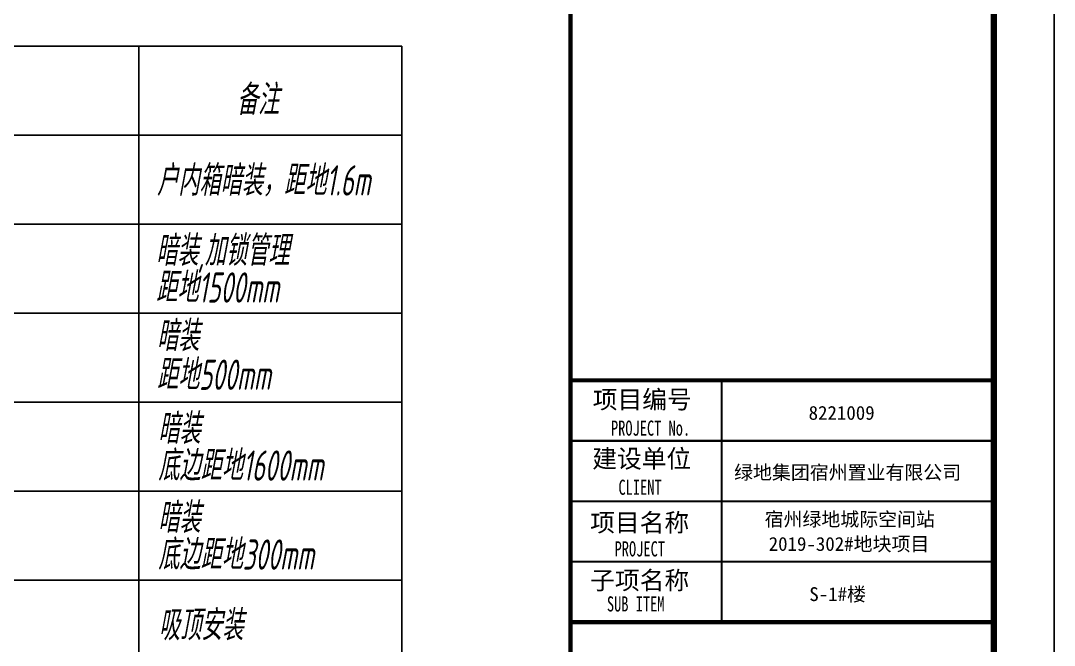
# Model space of a CAD drawing. Extents: x 491024 to 1725648, y 860327 to 1705161.
# Drawn here: x 593125 to 610215, y 1060171 to 1070508 of the extents above; entities that cross this region are included whole.
import ezdxf

# ---------------------------------------------------------------- set-up
doc = ezdxf.new("R2010")
doc.units = 0
doc.header["$LTSCALE"] = 1000
doc.header["$MEASUREMENT"] = 0
for name, color, linetype in [('DIM', 3, 'Continuous'), ('DIM-照明', 3, 'Continuous'), ('TK', 161, 'Continuous'), ('图框', 140, 'Continuous'), ('图签文字', 147, 'Continuous')]:
    doc.layers.add(name, color=color, linetype=linetype)
doc.layers.add('图签', color=147, linetype='Continuous', lineweight=18)
doc.styles.add('HZTXT', font='gbeitc.shx', dxfattribs={"width": 0.8, "height": 400, "bigfont": 'hztxt.shx'})
doc.styles.add('宋体', font='', dxfattribs={"height": 50})
doc.styles.add('建筑图签-1', font='simhei.ttf', dxfattribs={"width": 0.7})
doc.styles.get('宋体').set_extended_font_data('SimSun')

# ---------------------------------------------------------------- blocks, each defined once
blk = doc.blocks.new('2q3q2342q35q2343r5q23rwetr')
at = {"layer": '图框'}
for points, const_width in [([(3527618, 3121310), (3527618, 3161310)], 70), ([(3527618, 3139010), (3534618, 3139010)], 70), ([(3527618, 3139010), (3534618, 3139010)], 70), ([(3530118, 3135010), (3530118, 3139010)], 35), ([(3527618, 3138010), (3534618, 3138010)], 35), ([(3527618, 3137010), (3534618, 3137010)], 35), ([(3527618, 3136010), (3534618, 3136010)], 35), ([(3534618, 3135010), (3527618, 3135010)], 70)]:
    blk.add_lwpolyline(points, dxfattribs=dict(at, const_width=const_width))
at = {"layer": '图签', "color": 2, "style": '宋体'}
for s, height, p in [('8221009', 229.3, (3531555, 3138358)), ('绿地集团宿州置业有限公司', 229.34, (3530323, 3137372)), ('宿州绿地城际空间站', 229.3, (3530828, 3136598)), ('2019-302#地块项目', 229.34, (3530895, 3136189)), ('S-1#楼', 229.3, (3531567, 3135358))]:
    blk.add_text(s, height=height, dxfattribs=at).set_placement(p)
at = {"layer": '图签文字', "color": 7, "style": '建筑图签-1'}
for s, p in [('项目编号', (3527986, 3138543)), ('建设单位', (3527978, 3137565)), ('项目名称', (3527944, 3136507)), ('子项名称', (3527944, 3135551))]:
    blk.add_text(s, height=300, dxfattribs=at).set_placement(p)
at = {"layer": '图签文字', "style": '建筑图签-1', "width": 0.7}
for s, p in [('PROJECT No.', (3528287, 3138095, -1799)), ('CLIENT', (3528411, 3137116)), ('PROJECT', (3528347, 3136097)), ('SUB ITEM', (3528220, 3135186))]:
    blk.add_text(s, height=250, dxfattribs=at).set_placement(p)

msp = doc.modelspace()

# ---------------------------------------------------------------- linework, layer by layer
at = {"layer": 'DIM', "color": 2, "linetype": 'Continuous'}
for p, q in [((576640.9, 1070088.3), (599425, 1070088.3)), ((576640.9, 1068615.6), (599425, 1068615.6)), ((576640.9, 1067142.9), (599425, 1067142.9)), ((576640.9, 1065670.2), (599425, 1065670.2)), ((576640.9, 1064197.6), (599425, 1064197.6)), ((576640.9, 1062724.9), (599425, 1062724.9)), ((576640.9, 1061252.2), (599425, 1061252.2))]:
    msp.add_line(p, q, dxfattribs=at)
at = {"layer": 'TK', "color": 2}
for p, q in [((595081.1, 1070088.3), (595081.1, 1049470.6)), ((599425, 1070088.3), (599425, 1049470.6)), ((599425, 1070087.8), (599425, 1049470.6)), ((599425, 1068615.6), (599425, 1049470.6))]:
    msp.add_line(p, q, dxfattribs=at)
at = {"layer": '图框'}
msp.add_lwpolyline([(550815, 1087810.2), (610214.8, 1087810.2), (610214.8, 1045856), (550815, 1045856)], close=True, dxfattribs=at)
at = {"layer": '图框', "const_width": 100}
msp.add_lwpolyline([(553315, 1046856), (609215, 1046856), (609215, 1086856), (553315, 1086856)], close=True, dxfattribs=at)

# ---------------------------------------------------------------- block references
at = {"layer": '图框'}
msp.add_blockref('2q3q2342q35q2343r5q23rwetr', (-2925402.8, -2074454.1), dxfattribs=at)

# ---------------------------------------------------------------- texts
at = {"color": 0, "style": 'HZTXT', "width": 0.7}
for s, p in [('备注', (596693.6, 1068948.7)), ('户内箱暗装，距地1.6m', (595375.1, 1067613.8)), ('暗装,加锁管理', (595361.4, 1066451.9)), ('距地1500mm', (595361.4, 1065842.4))]:
    msp.add_text(s, height=500, dxfattribs=at).set_placement(p)
at = {"layer": 'DIM-照明', "color": 0, "style": 'HZTXT', "width": 0.7}
for s, p in [('暗装', (595374.6, 1065041.5)), ('距地500mm', (595374.6, 1064399)), ('暗装', (595395.7, 1063506)), ('暗装', (595395.7, 1063506)), ('底边距地1600mm', (595395.7, 1062896.5)), ('暗装', (595395.7, 1062033.3)), ('底边距地300mm', (595395.7, 1061423.8)), ('吸顶安装', (595403.1, 1060254.5))]:
    msp.add_text(s, height=500, dxfattribs=at).set_placement(p)

doc.saveas('drawing.dxf')
